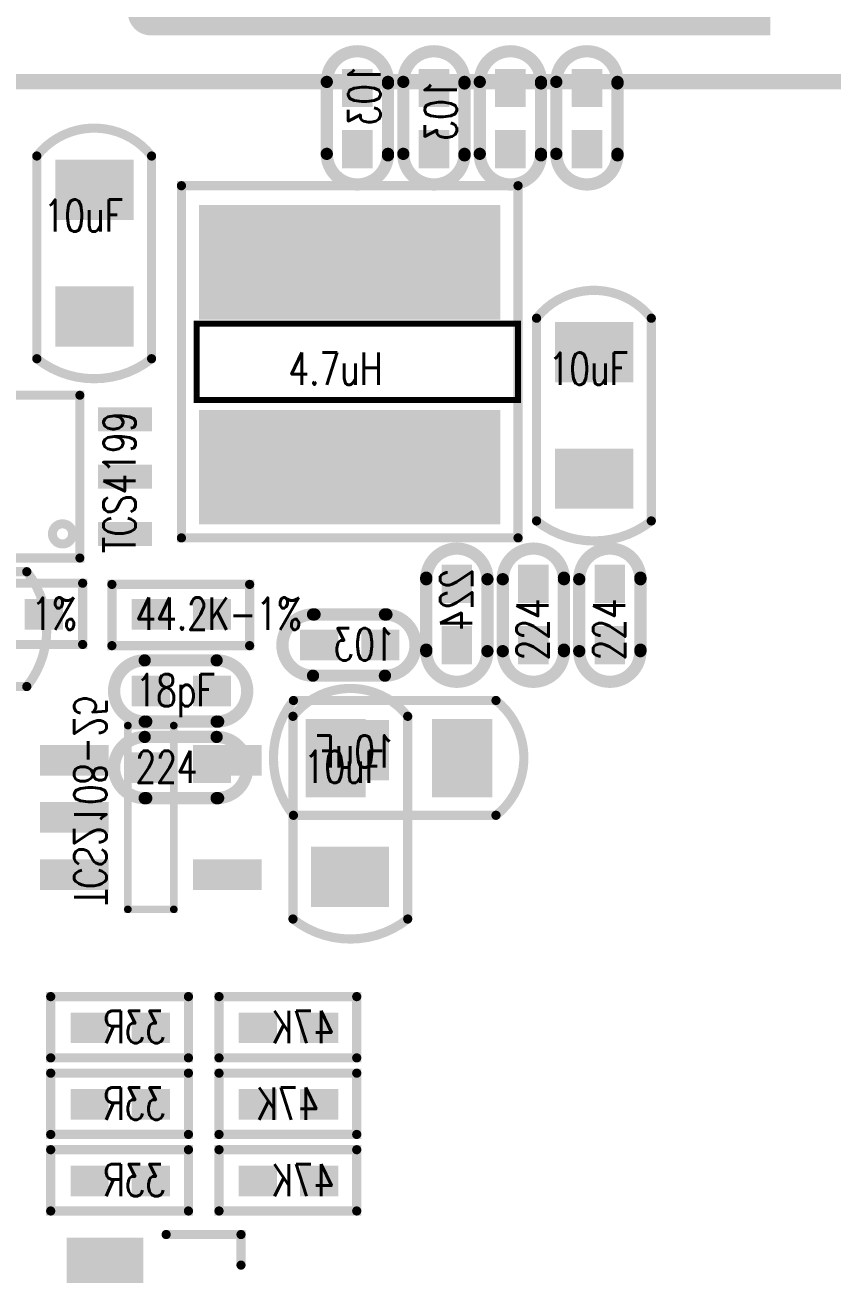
# Model space of a CAD drawing. Extents: x -10 to 105, y 1 to 70.
# Drawn here: x 28.64 to 42.04, y 35.27 to 56.01 of the extents above; entities that cross this region are included whole.
import ezdxf

# ---------------------------------------------------------------- set-up
doc = ezdxf.new("R2010")
doc.units = 0
doc.header["$MEASUREMENT"] = 0
doc.layers.get('0').update_dxf_attribs({"color": 4, "linetype": 'CONTINUOUS'})
for name, color, linetype in [('ATTRIBUTE_126', 56, 'CONTINUOUS'), ('ATTRIBUTE_129', 56, 'CONTINUOUS'), ('DRIL_PLTE_THRU_01', 16, 'CONTINUOUS'), ('DRIL_PLTE_THRU_02', 3, 'CONTINUOUS'), ('DRIL_PLTE_THRU_03', 96, 'CONTINUOUS'), ('DRIL_PLTE_THRU_04', 146, 'CONTINUOUS'), ('DRIL_PLTE_THRU_05', 2, 'CONTINUOUS'), ('DRIL_PLTE_THRU_06', 186, 'CONTINUOUS'), ('DRIL_SYMBOL', 4, 'CONTINUOUS'), ('PADS_BOT', 150, 'CONTINUOUS'), ('PADS_INNER', 1, 'CONTINUOUS'), ('PADS_TOP', 1, 'CONTINUOUS'), ('PART_BOT_2DLINE_00', 56, 'CONTINUOUS'), ('PART_BOT_2DLINE_126', 56, 'CONTINUOUS'), ('PART_TOP_2DLINE_00', 56, 'CONTINUOUS'), ('PART_TOP_2DLINE_01', 56, 'CONTINUOUS'), ('PART_TOP_2DLINE_126', 56, 'CONTINUOUS'), ('PART_TOP_2DLINE_129', 56, 'CONTINUOUS'), ('PART_TOP_COPPER_129', 56, 'CONTINUOUS'), ('PART_TOP_CUTOUT_01', 56, 'CONTINUOUS')]:
    doc.layers.add(name, color=color, linetype=linetype)
doc.styles.add('W0$1016', font='simplex', dxfattribs={"width": 0.75})

# ---------------------------------------------------------------- blocks, each defined once
blk = doc.blocks.new('SMOOTH_0$2032')
at = {"const_width": 0.1016}
blk.add_lwpolyline([(-0.0508, 0, 1), (0.0508, 0, 1)], format="xyb", close=True, dxfattribs=at)
blk = doc.blocks.new('PART_BODY_TOP_5733')
at = {"layer": 'PART_TOP_2DLINE_00', "const_width": 0.2032}
for points in [[(-0.6096, -0.508, -1), (-0.6096, 0.508)], [(0.5842, 0.508, -1), (0.5842, -0.508)]]:
    blk.add_lwpolyline(points, format="xyb", dxfattribs=at)
for points in [[(-0.6096, 0.508), (0.5842, 0.508)], [(-0.5842, -0.508), (0.6096, -0.508)]]:
    blk.add_lwpolyline(points, dxfattribs=at)
at = {"layer": 'PART_TOP_2DLINE_00'}
for p in [(-0.6096, 0.508), (-0.6096, 0.508), (0.5842, 0.508), (0.5842, 0.508), (-0.6096, -0.508), (-0.5842, -0.508), (0.5842, -0.508), (0.6096, -0.508)]:
    blk.add_blockref('SMOOTH_0$2032', p, dxfattribs=at)
blk = doc.blocks.new('DRIL_HOLE_0')
blk.add_lwpolyline([(0, 0, 1), (0, 0, 1)], format="xyb", close=True)
blk = doc.blocks.new('PAD_0')
blk.add_lwpolyline([(0, 0, 1), (0, 0, 1)], format="xyb", close=True)
blk = doc.blocks.new('PAD_2')
at = {"const_width": 0.508}
blk.add_lwpolyline([(-0.3175, 0), (0.3175, 0)], dxfattribs=at)
blk = doc.blocks.new('STK_TOP_8')
at = {"layer": 'DRIL_PLTE_THRU_01'}
blk.add_blockref('DRIL_HOLE_0', (0, 0), dxfattribs=at)
at = {"layer": 'DRIL_PLTE_THRU_02'}
blk.add_blockref('DRIL_HOLE_0', (0, 0), dxfattribs=at)
at = {"layer": 'DRIL_PLTE_THRU_03'}
blk.add_blockref('DRIL_HOLE_0', (0, 0), dxfattribs=at)
at = {"layer": 'DRIL_PLTE_THRU_04'}
blk.add_blockref('DRIL_HOLE_0', (0, 0), dxfattribs=at)
at = {"layer": 'DRIL_PLTE_THRU_05'}
blk.add_blockref('DRIL_HOLE_0', (0, 0), dxfattribs=at)
at = {"layer": 'DRIL_PLTE_THRU_06'}
blk.add_blockref('DRIL_HOLE_0', (0, 0), dxfattribs=at)
at = {"layer": 'PADS_BOT'}
blk.add_blockref('PAD_0', (0, 0), dxfattribs=at)
at = {"layer": 'PADS_INNER'}
blk.add_blockref('PAD_0', (0, 0), dxfattribs=at)
at = {"layer": 'PADS_TOP'}
blk.add_blockref('PAD_2', (0, 0), dxfattribs=at)
blk = doc.blocks.new('SYM_TOP_9')
for name, p in [('PART_BODY_TOP_5733', (0, 0)), ('STK_TOP_8', (-0.508, 0)), ('STK_TOP_8', (0.508, 0))]:
    blk.add_blockref(name, p)
blk = doc.blocks.new('PART_TOP_36')
blk.add_blockref('SYM_TOP_9', (0, 0))
at = {"layer": 'ATTRIBUTE_126', "style": 'W0$1016', "width": 0.75}
blk.add_text('224', height=0.5334, dxfattribs=at).set_placement((-0.762, -0.254))
blk = doc.blocks.new('PART_TOP_96')
blk.add_blockref('SYM_TOP_9', (0, 0))
at = {"layer": 'ATTRIBUTE_126', "style": 'W0$1016', "width": 0.75}
blk.add_text('224', height=0.5334, dxfattribs=at).set_placement((-0.762, -0.254))
blk = doc.blocks.new('PART_BODY_BOT_5733')
at = {"layer": 'PART_BOT_2DLINE_00', "const_width": 0.2032}
for points in [[(-0.6096, -0.508, -1), (-0.6096, 0.508)], [(0.5842, 0.508, -1), (0.5842, -0.508)]]:
    blk.add_lwpolyline(points, format="xyb", dxfattribs=at)
for points in [[(-0.6096, 0.508), (0.5842, 0.508)], [(-0.5842, -0.508), (0.6096, -0.508)]]:
    blk.add_lwpolyline(points, dxfattribs=at)
at = {"layer": 'PART_BOT_2DLINE_00'}
for p in [(-0.6096, 0.508), (-0.6096, 0.508), (0.5842, 0.508), (0.5842, 0.508), (-0.6096, -0.508), (-0.5842, -0.508), (0.5842, -0.508), (0.6096, -0.508)]:
    blk.add_blockref('SMOOTH_0$2032', p, dxfattribs=at)
blk = doc.blocks.new('STK_BOT_8')
at = {"layer": 'DRIL_PLTE_THRU_01'}
blk.add_blockref('DRIL_HOLE_0', (0, 0), dxfattribs=at)
at = {"layer": 'DRIL_PLTE_THRU_02'}
blk.add_blockref('DRIL_HOLE_0', (0, 0), dxfattribs=at)
at = {"layer": 'DRIL_PLTE_THRU_03'}
blk.add_blockref('DRIL_HOLE_0', (0, 0), dxfattribs=at)
at = {"layer": 'DRIL_PLTE_THRU_04'}
blk.add_blockref('DRIL_HOLE_0', (0, 0), dxfattribs=at)
at = {"layer": 'DRIL_PLTE_THRU_05'}
blk.add_blockref('DRIL_HOLE_0', (0, 0), dxfattribs=at)
at = {"layer": 'DRIL_PLTE_THRU_06'}
blk.add_blockref('DRIL_HOLE_0', (0, 0), dxfattribs=at)
at = {"layer": 'PADS_BOT'}
blk.add_blockref('PAD_2', (0, 0), dxfattribs=at)
at = {"layer": 'PADS_INNER'}
blk.add_blockref('PAD_0', (0, 0), dxfattribs=at)
at = {"layer": 'PADS_TOP'}
blk.add_blockref('PAD_0', (0, 0), dxfattribs=at)
blk = doc.blocks.new('SYM_BOT_9')
for name, p in [('PART_BODY_BOT_5733', (0, 0)), ('STK_BOT_8', (-0.508, 0)), ('STK_BOT_8', (0.508, 0))]:
    blk.add_blockref(name, p)
blk = doc.blocks.new('PART_BOT_104')
blk.add_blockref('SYM_BOT_9', (0, 0))
at = {"layer": 'ATTRIBUTE_129', "style": 'W0$1016', "width": 0.75}
blk.add_text('224', height=0.5334, rotation=180, dxfattribs=at).set_placement((0.762, 0.254))
blk = doc.blocks.new('SMOOTH_0$1524')
at = {"const_width": 0.0762}
blk.add_lwpolyline([(-0.0381, 0, 1), (0.0381, 0, 1)], format="xyb", close=True, dxfattribs=at)
blk = doc.blocks.new('PART_BODY_BOT_5732')
at = {"layer": 'PART_BOT_2DLINE_00', "const_width": 0.1524}
blk.add_lwpolyline([(-1.750822, 0.96266), (1.61183, 0.96266, -0.486113236), (1.61183, -0.94234), (-1.750822, -0.94234, -0.348726164)], format="xyb", close=True, dxfattribs=at)
at = {"layer": 'PART_BOT_2DLINE_00'}
for p in [(-1.750822, 0.96266), (1.61183, 0.96266), (-1.750822, -0.94234), (1.61183, -0.94234)]:
    blk.add_blockref('SMOOTH_0$1524', p, dxfattribs=at)
blk = doc.blocks.new('PAD_8')
at = {"const_width": 0.999998}
blk.add_lwpolyline([(-0.649986, 0), (0.649986, 0)], dxfattribs=at)
blk = doc.blocks.new('STK_BOT_9')
at = {"layer": 'DRIL_PLTE_THRU_01'}
blk.add_blockref('DRIL_HOLE_0', (0, 0), dxfattribs=at)
at = {"layer": 'DRIL_PLTE_THRU_02'}
blk.add_blockref('DRIL_HOLE_0', (0, 0), dxfattribs=at)
at = {"layer": 'DRIL_PLTE_THRU_03'}
blk.add_blockref('DRIL_HOLE_0', (0, 0), dxfattribs=at)
at = {"layer": 'DRIL_PLTE_THRU_04'}
blk.add_blockref('DRIL_HOLE_0', (0, 0), dxfattribs=at)
at = {"layer": 'DRIL_PLTE_THRU_05'}
blk.add_blockref('DRIL_HOLE_0', (0, 0), dxfattribs=at)
at = {"layer": 'DRIL_PLTE_THRU_06'}
blk.add_blockref('DRIL_HOLE_0', (0, 0), dxfattribs=at)
at = {"layer": 'PADS_BOT', "rotation": 90}
blk.add_blockref('PAD_8', (0, 0), dxfattribs=at)
at = {"layer": 'PADS_INNER'}
blk.add_blockref('PAD_0', (0, 0), dxfattribs=at)
at = {"layer": 'PADS_TOP'}
blk.add_blockref('PAD_0', (0, 0), dxfattribs=at)
blk = doc.blocks.new('SYM_BOT_8')
for name, p in [('PART_BODY_BOT_5732', (0, 0)), ('STK_BOT_9', (-1.050036, 0.004572)), ('STK_BOT_9', (1.050036, 0.004572))]:
    blk.add_blockref(name, p)
blk = doc.blocks.new('PART_BOT_105')
blk.add_blockref('SYM_BOT_8', (0, 0))
at = {"layer": 'ATTRIBUTE_129', "style": 'W0$1016', "width": 0.75}
blk.add_text('10uF', height=0.5334, dxfattribs=at).set_placement((-1.524, -0.254))
blk = doc.blocks.new('PART_TOP_110')
blk.add_blockref('SYM_TOP_9', (0, 0))
at = {"layer": 'ATTRIBUTE_126', "style": 'W0$1016', "width": 0.75}
blk.add_text('224', height=0.5334, dxfattribs=at).set_placement((-0.762, -0.254))
blk = doc.blocks.new('PART_BODY_TOP_5732')
at = {"layer": 'PART_TOP_2DLINE_00', "const_width": 0.1524}
blk.add_lwpolyline([(-1.750822, 0.96266), (1.61183, 0.96266, -0.486113236), (1.61183, -0.94234), (-1.750822, -0.94234, -0.348726164)], format="xyb", close=True, dxfattribs=at)
at = {"layer": 'PART_TOP_2DLINE_00'}
for p in [(-1.750822, 0.96266), (1.61183, 0.96266), (-1.750822, -0.94234), (1.61183, -0.94234)]:
    blk.add_blockref('SMOOTH_0$1524', p, dxfattribs=at)
blk = doc.blocks.new('STK_TOP_9')
at = {"layer": 'DRIL_PLTE_THRU_01'}
blk.add_blockref('DRIL_HOLE_0', (0, 0), dxfattribs=at)
at = {"layer": 'DRIL_PLTE_THRU_02'}
blk.add_blockref('DRIL_HOLE_0', (0, 0), dxfattribs=at)
at = {"layer": 'DRIL_PLTE_THRU_03'}
blk.add_blockref('DRIL_HOLE_0', (0, 0), dxfattribs=at)
at = {"layer": 'DRIL_PLTE_THRU_04'}
blk.add_blockref('DRIL_HOLE_0', (0, 0), dxfattribs=at)
at = {"layer": 'DRIL_PLTE_THRU_05'}
blk.add_blockref('DRIL_HOLE_0', (0, 0), dxfattribs=at)
at = {"layer": 'DRIL_PLTE_THRU_06'}
blk.add_blockref('DRIL_HOLE_0', (0, 0), dxfattribs=at)
at = {"layer": 'PADS_BOT'}
blk.add_blockref('PAD_0', (0, 0), dxfattribs=at)
at = {"layer": 'PADS_INNER'}
blk.add_blockref('PAD_0', (0, 0), dxfattribs=at)
at = {"layer": 'PADS_TOP', "rotation": 90}
blk.add_blockref('PAD_8', (0, 0), dxfattribs=at)
blk = doc.blocks.new('SYM_TOP_8')
for name, p in [('PART_BODY_TOP_5732', (0, 0)), ('STK_TOP_9', (-1.050036, 0.004572)), ('STK_TOP_9', (1.050036, 0.004572))]:
    blk.add_blockref(name, p)
blk = doc.blocks.new('PART_TOP_120')
blk.add_blockref('SYM_TOP_8', (0, 0))
at = {"layer": 'ATTRIBUTE_126', "style": 'W0$1016', "width": 0.75}
blk.add_text('10uF', height=0.5334, dxfattribs=at).set_placement((-1.578356, -0.404368))
blk = doc.blocks.new('PART_TOP_121')
blk.add_blockref('SYM_TOP_8', (0, 0))
at = {"layer": 'ATTRIBUTE_126', "style": 'W0$1016', "width": 0.75}
blk.add_text('10uF', height=0.5334, rotation=270, dxfattribs=at).set_placement((0.508, 0.762))
blk = doc.blocks.new('PART_BODY_BOT_5731')
at = {"layer": 'PART_BOT_2DLINE_00', "const_width": 0.1524}
blk.add_lwpolyline([(-1.132078, -0.498094), (-1.132078, 0.517906), (1.153922, 0.517906), (1.153922, -0.498094)], close=True, dxfattribs=at)
at = {"layer": 'PART_BOT_2DLINE_00'}
for p in [(-1.132078, 0.517906), (1.153922, 0.517906), (-1.132078, -0.498094), (1.153922, -0.498094)]:
    blk.add_blockref('SMOOTH_0$1524', p, dxfattribs=at)
blk = doc.blocks.new('SYM_BOT_7')
for name, p in [('PART_BODY_BOT_5731', (0, 0)), ('STK_BOT_8', (-0.508, 0)), ('STK_BOT_8', (0.508, 0))]:
    blk.add_blockref(name, p)
blk = doc.blocks.new('PART_BOT_124')
blk.add_blockref('SYM_BOT_7', (0, 0))
at = {"layer": 'ATTRIBUTE_129', "style": 'W0$1016', "width": 0.75}
for p in [(-0.762, 1.016), (-0.762, -0.254)]:
    blk.add_text('33R', height=0.5334, dxfattribs=at).set_placement(p)
blk = doc.blocks.new('PART_BOT_127')
blk.add_blockref('SYM_BOT_7', (0, 0))
at = {"layer": 'ATTRIBUTE_129', "style": 'W0$1016', "width": 0.75}
blk.add_text('33R', height=0.5334, dxfattribs=at).set_placement((-0.762, -0.254))
blk = doc.blocks.new('PART_BOT_133')
blk.add_blockref('SYM_BOT_7', (0, 0))
blk = doc.blocks.new('PART_TOP_139')
blk.add_blockref('SYM_TOP_9', (0, 0))
at = {"layer": 'ATTRIBUTE_126', "style": 'W0$1016', "width": 0.75}
blk.add_text('18pF', height=0.5334, dxfattribs=at).set_placement((-0.762, -0.254))
blk = doc.blocks.new('PART_TOP_141')
blk.add_blockref('SYM_TOP_8', (0, 0))
at = {"layer": 'ATTRIBUTE_126', "style": 'W0$1016', "width": 0.75}
blk.add_text('10uF', height=0.5334, rotation=270, dxfattribs=at).set_placement((0.357, 0.848))
blk = doc.blocks.new('PART_BOT_153')
blk.add_blockref('SYM_BOT_8', (0, 0))
at = {"layer": 'ATTRIBUTE_129', "style": 'W0$1016', "width": 0.75}
blk.add_text('10uF', height=0.5334, rotation=270, dxfattribs=at).set_placement((0.762, 0.762))
blk = doc.blocks.new('SMOOTH_0$1')
at = {"const_width": 0.05}
blk.add_lwpolyline([(-0.025, 0, 1), (0.025, 0, 1)], format="xyb", close=True, dxfattribs=at)
blk = doc.blocks.new('PART_BODY_TOP_5749')
at = {"layer": 'PART_TOP_2DLINE_01', "const_width": 0.152}
blk.add_lwpolyline([(-1.27, 2.794), (4.572, 2.794), (4.572, -2.794), (-1.27, -2.794)], close=True, dxfattribs=at)
at = {"layer": 'PART_TOP_CUTOUT_01', "const_width": 0.1}
blk.add_lwpolyline([(1.016, 2.794), (2.286, 2.794), (2.286, -2.54), (1.016, -2.54)], close=True, dxfattribs=at)
at = {"layer": 'PART_TOP_2DLINE_01'}
for p in [(-1.27, 2.794), (4.572, 2.794), (-1.27, -2.794), (4.572, -2.794)]:
    blk.add_blockref('SMOOTH_0$1524', p, dxfattribs=at)
at = {"layer": 'PART_TOP_CUTOUT_01'}
for p in [(1.016, 2.794), (2.286, 2.794), (1.016, -2.54), (2.286, -2.54)]:
    blk.add_blockref('SMOOTH_0$1', p, dxfattribs=at)
blk = doc.blocks.new('PAD_20')
at = {"const_width": 1.9}
blk.add_lwpolyline([(-2.5, 0), (2.5, 0)], dxfattribs=at)
blk = doc.blocks.new('STK_TOP_30')
at = {"layer": 'DRIL_PLTE_THRU_01'}
blk.add_blockref('DRIL_HOLE_0', (0, 0), dxfattribs=at)
at = {"layer": 'DRIL_PLTE_THRU_02'}
blk.add_blockref('DRIL_HOLE_0', (0, 0), dxfattribs=at)
at = {"layer": 'DRIL_PLTE_THRU_03'}
blk.add_blockref('DRIL_HOLE_0', (0, 0), dxfattribs=at)
at = {"layer": 'DRIL_PLTE_THRU_04'}
blk.add_blockref('DRIL_HOLE_0', (0, 0), dxfattribs=at)
at = {"layer": 'DRIL_PLTE_THRU_05'}
blk.add_blockref('DRIL_HOLE_0', (0, 0), dxfattribs=at)
at = {"layer": 'DRIL_PLTE_THRU_06'}
blk.add_blockref('DRIL_HOLE_0', (0, 0), dxfattribs=at)
at = {"layer": 'PADS_BOT'}
blk.add_blockref('PAD_0', (0, 0), dxfattribs=at)
at = {"layer": 'PADS_INNER'}
blk.add_blockref('PAD_0', (0, 0), dxfattribs=at)
at = {"layer": 'PADS_TOP', "rotation": 90}
blk.add_blockref('PAD_20', (0, 0), dxfattribs=at)
blk = doc.blocks.new('SYM_TOP_25')
for name, p in [('STK_TOP_30', (0, 0)), ('STK_TOP_30', (3.4, 0)), ('PART_BODY_TOP_5749', (0, 0))]:
    blk.add_blockref(name, p)
blk = doc.blocks.new('PART_TOP_163')
blk.add_blockref('SYM_TOP_25', (0, 0))
at = {"layer": 'ATTRIBUTE_126', "style": 'W0$1016', "width": 0.75}
blk.add_text('4.7uH', height=0.5334, rotation=90, dxfattribs=at).set_placement((2.032, -1.016))
blk = doc.blocks.new('SMOOTH_0$150114')
at = {"const_width": 0.075057}
blk.add_lwpolyline([(-0.037528, 0, 1), (0.037528, 0, 1)], format="xyb", close=True, dxfattribs=at)
blk = doc.blocks.new('PART_BODY_TOP_5750')
at = {"layer": 'PART_TOP_2DLINE_126', "const_width": 0.15}
blk.add_lwpolyline([(-1.275, 0.6), (1.35, 0.6), (1.35, -0.6), (-1.35, -0.6), (-1.35, 0.6), (-1.206, 0.6)], close=True, dxfattribs=at)
blk.add_lwpolyline([(-0.783, -0.312, 1), (-1.117, -0.312, 1)], format="xyb", close=True, dxfattribs=at)
at = {"layer": 'PART_TOP_2DLINE_126'}
for p in [(-1.35, 0.6), (-1.275, 0.6), (-1.206, 0.6), (1.35, 0.6), (-1.35, -0.6), (1.35, -0.6)]:
    blk.add_blockref('SMOOTH_0$150114', p, dxfattribs=at)
blk = doc.blocks.new('PAD_21')
at = {"const_width": 0.4}
blk.add_lwpolyline([(-0.45, 0), (0.45, 0)], dxfattribs=at)
blk = doc.blocks.new('STK_TOP_31')
at = {"layer": 'DRIL_PLTE_THRU_01'}
blk.add_blockref('DRIL_HOLE_0', (0, 0), dxfattribs=at)
at = {"layer": 'DRIL_PLTE_THRU_02'}
blk.add_blockref('DRIL_HOLE_0', (0, 0), dxfattribs=at)
at = {"layer": 'DRIL_PLTE_THRU_03'}
blk.add_blockref('DRIL_HOLE_0', (0, 0), dxfattribs=at)
at = {"layer": 'DRIL_PLTE_THRU_04'}
blk.add_blockref('DRIL_HOLE_0', (0, 0), dxfattribs=at)
at = {"layer": 'DRIL_PLTE_THRU_05'}
blk.add_blockref('DRIL_HOLE_0', (0, 0), dxfattribs=at)
at = {"layer": 'DRIL_PLTE_THRU_06'}
blk.add_blockref('DRIL_HOLE_0', (0, 0), dxfattribs=at)
at = {"layer": 'PADS_BOT'}
blk.add_blockref('PAD_0', (0, 0), dxfattribs=at)
at = {"layer": 'PADS_INNER'}
blk.add_blockref('PAD_0', (0, 0), dxfattribs=at)
at = {"layer": 'PADS_TOP', "rotation": 90}
blk.add_blockref('PAD_21', (0, 0), dxfattribs=at)
blk = doc.blocks.new('SYM_TOP_26')
for name, p in [('STK_TOP_31', (-0.95, 1.35)), ('STK_TOP_31', (0.95, 1.35)), ('PART_BODY_TOP_5750', (0, 0)), ('STK_TOP_31', (-0.95, -1.35)), ('STK_TOP_31', (0, -1.35)), ('STK_TOP_31', (0.95, -1.35))]:
    blk.add_blockref(name, p)
blk = doc.blocks.new('PART_TOP_175')
blk.add_blockref('SYM_TOP_26', (0, 0))
at = {"layer": 'ATTRIBUTE_126', "style": 'W0$1016', "width": 0.75}
blk.add_text('TCS4199', height=0.5334, dxfattribs=at).set_placement((-1.27, -1.524))
blk = doc.blocks.new('SMOOTH_0$127')
at = {"const_width": 0.0635}
blk.add_lwpolyline([(-0.03175, 0, 1), (0.03175, 0, 1)], format="xyb", close=True, dxfattribs=at)
blk = doc.blocks.new('PART_BODY_BOT_5752')
at = {"layer": 'PART_BOT_2DLINE_00', "const_width": 0.127}
blk.add_lwpolyline([(-0.57404, 1.651), (2.47396, 1.651), (2.47396, 0.889), (-0.57404, 0.889)], close=True, dxfattribs=at)
at = {"layer": 'PART_BOT_2DLINE_00'}
for p in [(-0.57404, 1.651), (2.47396, 1.651), (-0.57404, 0.889), (2.47396, 0.889)]:
    blk.add_blockref('SMOOTH_0$127', p, dxfattribs=at)
blk = doc.blocks.new('PAD_24')
at = {"const_width": 0.508}
blk.add_lwpolyline([(-0.5715, 0), (0.5715, 0)], dxfattribs=at)
blk = doc.blocks.new('STK_BOT_35')
at = {"layer": 'DRIL_PLTE_THRU_01'}
blk.add_blockref('DRIL_HOLE_0', (0, 0), dxfattribs=at)
at = {"layer": 'DRIL_PLTE_THRU_02'}
blk.add_blockref('DRIL_HOLE_0', (0, 0), dxfattribs=at)
at = {"layer": 'DRIL_PLTE_THRU_03'}
blk.add_blockref('DRIL_HOLE_0', (0, 0), dxfattribs=at)
at = {"layer": 'DRIL_PLTE_THRU_04'}
blk.add_blockref('DRIL_HOLE_0', (0, 0), dxfattribs=at)
at = {"layer": 'DRIL_PLTE_THRU_05'}
blk.add_blockref('DRIL_HOLE_0', (0, 0), dxfattribs=at)
at = {"layer": 'DRIL_PLTE_THRU_06'}
blk.add_blockref('DRIL_HOLE_0', (0, 0), dxfattribs=at)
at = {"layer": 'PADS_BOT', "rotation": 90}
blk.add_blockref('PAD_24', (0, 0), dxfattribs=at)
at = {"layer": 'PADS_INNER'}
blk.add_blockref('PAD_0', (0, 0), dxfattribs=at)
at = {"layer": 'PADS_TOP'}
blk.add_blockref('PAD_0', (0, 0), dxfattribs=at)
blk = doc.blocks.new('SYM_BOT_28')
for name, p in [('STK_BOT_35', (0, 2.54)), ('STK_BOT_35', (1.89992, 2.54)), ('PART_BODY_BOT_5752', (0, 0)), ('STK_BOT_35', (0, 0)), ('STK_BOT_35', (0.94996, 0)), ('STK_BOT_35', (1.89992, 0))]:
    blk.add_blockref(name, p)
blk = doc.blocks.new('PART_BOT_176')
blk.add_blockref('SYM_BOT_28', (0, 0))
at = {"layer": 'ATTRIBUTE_129', "style": 'W0$1016', "width": 0.75}
blk.add_text('TCS2108-25', height=0.5334, dxfattribs=at).set_placement((-0.508, 0))
blk = doc.blocks.new('PART_BOT_187')
blk.add_blockref('SYM_BOT_7', (0, 0))
at = {"layer": 'ATTRIBUTE_129', "style": 'W0$1016', "width": 0.75}
blk.add_text('47K', height=0.5334, dxfattribs=at).set_placement((-0.508, -0.254))
blk = doc.blocks.new('PART_BOT_190')
blk.add_blockref('SYM_BOT_7', (0, 0))
at = {"layer": 'ATTRIBUTE_129', "style": 'W0$1016', "width": 0.75}
blk.add_text('47K', height=0.5334, dxfattribs=at).set_placement((-0.762, -0.254))
blk = doc.blocks.new('PART_BOT_192')
blk.add_blockref('SYM_BOT_7', (0, 0))
at = {"layer": 'ATTRIBUTE_129', "style": 'W0$1016', "width": 0.75}
blk.add_text('47K', height=0.5334, dxfattribs=at).set_placement((-0.762, -0.254))
blk = doc.blocks.new('PART_BOT_207')
blk.add_blockref('SYM_BOT_9', (0, 0))
at = {"layer": 'ATTRIBUTE_129', "style": 'W0$1016', "width": 0.75}
blk.add_text('103', height=0.5334, dxfattribs=at).set_placement((-0.919, -0.381))
blk = doc.blocks.new('PART_BOT_208')
blk.add_blockref('SYM_BOT_9', (0, 0))
at = {"layer": 'ATTRIBUTE_129', "style": 'W0$1016', "width": 0.75}
blk.add_text('103', height=0.5334, dxfattribs=at).set_placement((-0.665, -0.381))
blk = doc.blocks.new('PART_BOT_209')
blk.add_blockref('SYM_BOT_9', (0, 0))
blk = doc.blocks.new('PART_BOT_210')
blk.add_blockref('SYM_BOT_9', (0, 0))
blk = doc.blocks.new('PART_BOT_320')
blk.add_blockref('SYM_BOT_9', (0, 0))
at = {"layer": 'ATTRIBUTE_129', "style": 'W0$1016', "width": 0.75}
blk.add_text('103', height=0.5334, rotation=180, dxfattribs=at).set_placement((0.762, 0.254))
blk = doc.blocks.new('SMOOTH_0$254')
at = {"const_width": 0.127}
blk.add_lwpolyline([(-0.0635, 0, 1), (0.0635, 0, 1)], format="xyb", close=True, dxfattribs=at)
blk = doc.blocks.new('SMOOTH_0$3048')
at = {"const_width": 0.1524}
blk.add_lwpolyline([(-0.0762, 0, 1), (0.0762, 0, 1)], format="xyb", close=True, dxfattribs=at)
blk = doc.blocks.new('SMOOTH_0$762')
at = {"const_width": 0.381}
blk.add_lwpolyline([(-0.1905, 0, 1), (0.1905, 0, 1)], format="xyb", close=True, dxfattribs=at)
blk = doc.blocks.new('SMOOTH_0$2286')
at = {"const_width": 0.1143}
blk.add_lwpolyline([(-0.05715, 0, 1), (0.05715, 0, 1)], format="xyb", close=True, dxfattribs=at)
blk = doc.blocks.new('PART_BODY_TOP_5782')
at = {"layer": 'PART_TOP_2DLINE_00', "const_width": 0.254}
blk.add_lwpolyline([(-2.04733, 3.434), (15.009, 3.434), (15.009, -2.794), (-2.04733, -2.794)], close=True, dxfattribs=at)
at = {"layer": 'PART_TOP_2DLINE_00', "const_width": 0.762}
blk.add_lwpolyline([(11.557, 2.286), (1.651, 2.286), (1.651, -2.159)], dxfattribs=at)
at = {"layer": 'PART_TOP_2DLINE_129', "const_width": 0.3048}
for points in [[(3.303016, 1.964182), (3.303016, -1.644904)], [(4.582414, 2.040382), (4.582414, -1.568704)], [(5.831332, 2.055622), (5.831332, -1.553464)], [(7.140956, 2.040382), (7.140956, -1.568704)], [(8.37438, 2.009902), (8.37438, -1.599184)], [(9.638538, 1.994662), (9.638538, -1.614424)]]:
    blk.add_lwpolyline(points, dxfattribs=at)
at = {"layer": 'PART_TOP_COPPER_129', "const_width": 0.2286}
blk.add_lwpolyline([(1.419, 2.195), (11.563, 2.195), (11.563, -2.164), (1.419, -2.164)], close=True, dxfattribs=at)
at = {"layer": 'PART_TOP_COPPER_129', "const_width": 0.2032}
for points in [[(3.287776, 1.766316), (3.287776, -1.766824)], [(4.562094, 1.745996), (4.562094, -1.787144)], [(5.825998, 1.745996), (5.825998, -1.787144)], [(7.120636, 1.761236), (7.120636, -1.771904)], [(8.3693, 1.730756), (8.3693, -1.802384)], [(9.633458, 1.70053), (9.633458, -1.83261)]]:
    blk.add_lwpolyline(points, dxfattribs=at)
at = {"layer": 'PART_TOP_2DLINE_00'}
for name, p in [('SMOOTH_0$254', (-2.04733, 3.434)), ('SMOOTH_0$254', (15.009, 3.434)), ('SMOOTH_0$762', (1.651, 2.286)), ('SMOOTH_0$762', (11.557, 2.286)), ('SMOOTH_0$762', (1.651, -2.159)), ('SMOOTH_0$254', (-2.04733, -2.794)), ('SMOOTH_0$254', (15.009, -2.794))]:
    blk.add_blockref(name, p, dxfattribs=at)
at = {"layer": 'PART_TOP_2DLINE_129'}
for p in [(3.303016, 1.964182), (4.582414, 2.040382), (5.831332, 2.055622), (7.140956, 2.040382), (8.37438, 2.009902), (9.638538, 1.994662), (4.582414, -1.568704), (5.831332, -1.553464), (7.140956, -1.568704), (8.37438, -1.599184), (3.303016, -1.644904), (9.638538, -1.614424)]:
    blk.add_blockref('SMOOTH_0$3048', p, dxfattribs=at)
at = {"layer": 'PART_TOP_COPPER_129'}
for name, p in [('SMOOTH_0$2286', (1.419, 2.195)), ('SMOOTH_0$2286', (11.563, 2.195)), ('SMOOTH_0$2032', (3.287776, 1.766316)), ('SMOOTH_0$2032', (4.562094, 1.745996)), ('SMOOTH_0$2032', (5.825998, 1.745996)), ('SMOOTH_0$2032', (7.120636, 1.761236)), ('SMOOTH_0$2032', (8.3693, 1.730756)), ('SMOOTH_0$2032', (9.633458, 1.70053)), ('SMOOTH_0$2032', (3.287776, -1.766824)), ('SMOOTH_0$2032', (4.562094, -1.787144)), ('SMOOTH_0$2032', (5.825998, -1.787144)), ('SMOOTH_0$2032', (7.120636, -1.771904)), ('SMOOTH_0$2032', (8.3693, -1.802384)), ('SMOOTH_0$2032', (9.633458, -1.83261)), ('SMOOTH_0$2286', (1.419, -2.164)), ('SMOOTH_0$2286', (11.563, -2.164))]:
    blk.add_blockref(name, p, dxfattribs=at)
blk = doc.blocks.new('DRIL_SYMBOL_0$6')
at = {"layer": 'DRIL_SYMBOL', "const_width": 0.0508}
for points in [[(0, -0.254), (0, 0.254)], [(-0.254, 0), (0.254, 0)]]:
    blk.add_lwpolyline(points, dxfattribs=at)
blk = doc.blocks.new('DRIL_HOLE_0$6')
at = {"const_width": 0.3}
blk.add_lwpolyline([(-0.15, 0, 1), (0.15, 0, 1)], format="xyb", close=True, dxfattribs=at)
blk.add_blockref('DRIL_SYMBOL_0$6', (0, 0))
blk = doc.blocks.new('PAD_47')
at = {"const_width": 0.5}
blk.add_lwpolyline([(-0.3, -0.25), (0.3, -0.25, 1), (0.3, 0.25), (-0.3, 0.25, 1)], format="xyb", close=True, dxfattribs=at)
blk = doc.blocks.new('STK_TOP_72')
at = {"layer": 'DRIL_PLTE_THRU_01'}
blk.add_blockref('DRIL_HOLE_0$6', (0, 0), dxfattribs=at)
at = {"layer": 'DRIL_PLTE_THRU_02'}
blk.add_blockref('DRIL_HOLE_0$6', (0, 0), dxfattribs=at)
at = {"layer": 'DRIL_PLTE_THRU_03'}
blk.add_blockref('DRIL_HOLE_0$6', (0, 0), dxfattribs=at)
at = {"layer": 'DRIL_PLTE_THRU_04'}
blk.add_blockref('DRIL_HOLE_0$6', (0, 0), dxfattribs=at)
at = {"layer": 'DRIL_PLTE_THRU_05'}
blk.add_blockref('DRIL_HOLE_0$6', (0, 0), dxfattribs=at)
at = {"layer": 'DRIL_PLTE_THRU_06'}
blk.add_blockref('DRIL_HOLE_0$6', (0, 0), dxfattribs=at)
at = {"layer": 'PADS_BOT', "rotation": 90}
blk.add_blockref('PAD_47', (0, 0), dxfattribs=at)
at = {"layer": 'PADS_INNER', "rotation": 90}
blk.add_blockref('PAD_47', (0, 0), dxfattribs=at)
at = {"layer": 'PADS_TOP', "rotation": 90}
blk.add_blockref('PAD_47', (0, 0), dxfattribs=at)
blk = doc.blocks.new('DRIL_SYMBOL_1$15')
at = {"layer": 'DRIL_SYMBOL', "const_width": 0.0508}
for points in [[(0, -0.254), (0, 0.254)], [(-0.254, 0), (0.254, 0)]]:
    blk.add_lwpolyline(points, dxfattribs=at)
blk = doc.blocks.new('DRIL_HOLE_1$15')
at = {"const_width": 0.575}
blk.add_lwpolyline([(-0.2875, 0, 1), (0.2875, 0, 1)], format="xyb", close=True, dxfattribs=at)
blk.add_blockref('DRIL_SYMBOL_1$15', (0, 0))
blk = doc.blocks.new('PAD_49')
at = {"const_width": 1.1}
blk.add_lwpolyline([(-0.4, -0.55), (0.4, -0.55, 1), (0.4, 0.55), (-0.4, 0.55, 1)], format="xyb", close=True, dxfattribs=at)
blk = doc.blocks.new('STK_TOP_73')
at = {"layer": 'DRIL_PLTE_THRU_01'}
blk.add_blockref('DRIL_HOLE_1$15', (0, 0), dxfattribs=at)
at = {"layer": 'DRIL_PLTE_THRU_02'}
blk.add_blockref('DRIL_HOLE_1$15', (0, 0), dxfattribs=at)
at = {"layer": 'DRIL_PLTE_THRU_03'}
blk.add_blockref('DRIL_HOLE_1$15', (0, 0), dxfattribs=at)
at = {"layer": 'DRIL_PLTE_THRU_04'}
blk.add_blockref('DRIL_HOLE_1$15', (0, 0), dxfattribs=at)
at = {"layer": 'DRIL_PLTE_THRU_05'}
blk.add_blockref('DRIL_HOLE_1$15', (0, 0), dxfattribs=at)
at = {"layer": 'DRIL_PLTE_THRU_06'}
blk.add_blockref('DRIL_HOLE_1$15', (0, 0), dxfattribs=at)
at = {"layer": 'PADS_BOT', "rotation": 90}
blk.add_blockref('PAD_49', (0, 0), dxfattribs=at)
at = {"layer": 'PADS_INNER', "rotation": 90}
blk.add_blockref('PAD_49', (0, 0), dxfattribs=at)
at = {"layer": 'PADS_TOP', "rotation": 90}
blk.add_blockref('PAD_49', (0, 0), dxfattribs=at)
blk = doc.blocks.new('SYM_TOP_58')
for name, p in [('PART_BODY_TOP_5782', (0, 0)), ('STK_TOP_73', (-0.00025, 0.00102)), ('STK_TOP_73', (12.95975, 0.00102)), ('STK_TOP_72', (3.93975, 0.50102)), ('STK_TOP_72', (5.20975, 0.50102)), ('STK_TOP_72', (7.74975, 0.50102)), ('STK_TOP_72', (9.01975, 0.50102)), ('STK_TOP_72', (2.66975, -0.49898)), ('STK_TOP_72', (6.47975, -0.49898)), ('STK_TOP_72', (10.28975, -0.49898))]:
    blk.add_blockref(name, p)
blk = doc.blocks.new('PART_TOP_333')
blk.add_blockref('SYM_TOP_58', (0, 0))
at = {"layer": 'ATTRIBUTE_126', "style": 'W0$1016', "width": 0.75}
blk.add_text('SATA', height=0.5334, rotation=180, dxfattribs=at).set_placement((8.509, 0.843))
blk = doc.blocks.new('PART_BODY_TOP_5731')
at = {"layer": 'PART_TOP_2DLINE_00', "const_width": 0.1524}
blk.add_lwpolyline([(-1.132078, -0.498094), (-1.132078, 0.517906), (1.153922, 0.517906), (1.153922, -0.498094)], close=True, dxfattribs=at)
at = {"layer": 'PART_TOP_2DLINE_00'}
for p in [(-1.132078, 0.517906), (1.153922, 0.517906), (-1.132078, -0.498094), (1.153922, -0.498094)]:
    blk.add_blockref('SMOOTH_0$1524', p, dxfattribs=at)
blk = doc.blocks.new('SYM_TOP_7')
for name, p in [('PART_BODY_TOP_5731', (0, 0)), ('STK_TOP_8', (-0.508, 0)), ('STK_TOP_8', (0.508, 0))]:
    blk.add_blockref(name, p)
blk = doc.blocks.new('PART_TOP_378')
blk.add_blockref('SYM_TOP_7', (0, 0))
at = {"layer": 'ATTRIBUTE_126', "style": 'W0$1016', "width": 0.75}
blk.add_text('10K 1%', height=0.5334, dxfattribs=at).set_placement((-1.016, -0.254))
blk = doc.blocks.new('PART_TOP_379')
blk.add_blockref('SYM_TOP_7', (0, 0))
at = {"layer": 'ATTRIBUTE_126', "style": 'W0$1016', "width": 0.75}
blk.add_text('44.2K-1%', height=0.5334, rotation=180, dxfattribs=at).set_placement((0.762, 0.254))
blk = doc.blocks.new('PART_BODY_BOT_5754')
at = {"layer": 'PART_BOT_2DLINE_126', "const_width": 0.152}
for points in [[(0, 2.259), (-0.508, 2.259), (-0.508, 1.016)], [(1.905, 2.259), (2.413, 2.259), (2.413, 1.016)], [(0.889, -0.127), (1.016, -0.127)]]:
    blk.add_lwpolyline(points, dxfattribs=at)
at = {"layer": 'PART_BOT_2DLINE_126'}
for p in [(-0.508, 2.259), (0, 2.259), (1.905, 2.259), (2.413, 2.259), (-0.508, 1.016), (2.413, 1.016), (0.889, -0.127), (1.016, -0.127)]:
    blk.add_blockref('SMOOTH_0$1524', p, dxfattribs=at)
blk = doc.blocks.new('PAD_28')
at = {"const_width": 0.914}
blk.add_lwpolyline([(-0.635, 0), (0.635, 0)], dxfattribs=at)
blk = doc.blocks.new('STK_BOT_39')
at = {"layer": 'DRIL_PLTE_THRU_01'}
blk.add_blockref('DRIL_HOLE_0', (0, 0), dxfattribs=at)
at = {"layer": 'DRIL_PLTE_THRU_02'}
blk.add_blockref('DRIL_HOLE_0', (0, 0), dxfattribs=at)
at = {"layer": 'DRIL_PLTE_THRU_03'}
blk.add_blockref('DRIL_HOLE_0', (0, 0), dxfattribs=at)
at = {"layer": 'DRIL_PLTE_THRU_04'}
blk.add_blockref('DRIL_HOLE_0', (0, 0), dxfattribs=at)
at = {"layer": 'DRIL_PLTE_THRU_05'}
blk.add_blockref('DRIL_HOLE_0', (0, 0), dxfattribs=at)
at = {"layer": 'DRIL_PLTE_THRU_06'}
blk.add_blockref('DRIL_HOLE_0', (0, 0), dxfattribs=at)
at = {"layer": 'PADS_BOT', "rotation": 90}
blk.add_blockref('PAD_28', (0, 0), dxfattribs=at)
at = {"layer": 'PADS_INNER'}
blk.add_blockref('PAD_0', (0, 0), dxfattribs=at)
at = {"layer": 'PADS_TOP'}
blk.add_blockref('PAD_0', (0, 0), dxfattribs=at)
blk = doc.blocks.new('SYM_BOT_30')
for name, p in [('STK_BOT_39', (0.9652, 2.29997)), ('PART_BODY_BOT_5754', (0, 0)), ('STK_BOT_39', (0, 0)), ('STK_BOT_39', (1.905, 0))]:
    blk.add_blockref(name, p)
blk = doc.blocks.new('PART_BOT_380')
blk.add_blockref('SYM_BOT_30', (0, 0))
at = {"layer": 'ATTRIBUTE_129', "style": 'W0$1016', "width": 0.75}
blk.add_text('2N3904', height=0.5334, rotation=270, dxfattribs=at).set_placement((0.762, 3.302))

msp = doc.modelspace()

# ---------------------------------------------------------------- block references
for name, p, rotation in [('PART_TOP_333', (42.291, 58.501), 180), ('PART_TOP_141', (29.804, 52.221), 90), ('PART_TOP_163', (34.036, 52.07), 270), ('PART_TOP_121', (38.1, 49.53), 90), ('PART_TOP_175', (28.956, 48.514), 90), ('PART_TOP_96', (37.084, 46.228), 90), ('PART_TOP_110', (38.354, 46.228), 90), ('PART_TOP_379', (31.242, 46.228), 180)]:
    msp.add_blockref(name, p, dxfattribs=dict(rotation=rotation))
at = {"xscale": -1}
for name, p, rotation in [('PART_BOT_207', (34.163, 54.453), 90), ('PART_BOT_208', (35.433, 54.453), 90), ('PART_BOT_209', (36.703, 54.453), 90), ('PART_BOT_210', (37.973, 54.453), 90), ('PART_BOT_104', (35.814, 46.228), 270), ('PART_BOT_320', (34.036, 45.72), 180), ('PART_BOT_153', (34.036, 42.926), 270), ('PART_BOT_176', (29.464, 41.91), 270), ('PART_BOT_380', (29.972, 33.528), 270)]:
    msp.add_blockref(name, p, dxfattribs=dict(at, rotation=rotation))
for name, p in [('PART_BOT_105', (26.924, 45.974)), ('PART_BOT_127', (30.226, 39.37)), ('PART_BOT_190', (33.02, 39.37)), ('PART_BOT_133', (30.226, 38.1)), ('PART_BOT_187', (33.02, 38.1)), ('PART_BOT_124', (30.226, 36.83)), ('PART_BOT_192', (33.02, 36.83))]:
    msp.add_blockref(name, p, dxfattribs=at)
for name, p in [('PART_TOP_378', (28.448, 46.228)), ('PART_TOP_139', (31.242, 44.958)), ('PART_TOP_120', (34.852, 43.838)), ('PART_TOP_36', (31.242, 43.688))]:
    msp.add_blockref(name, p)

doc.saveas('drawing.dxf')
